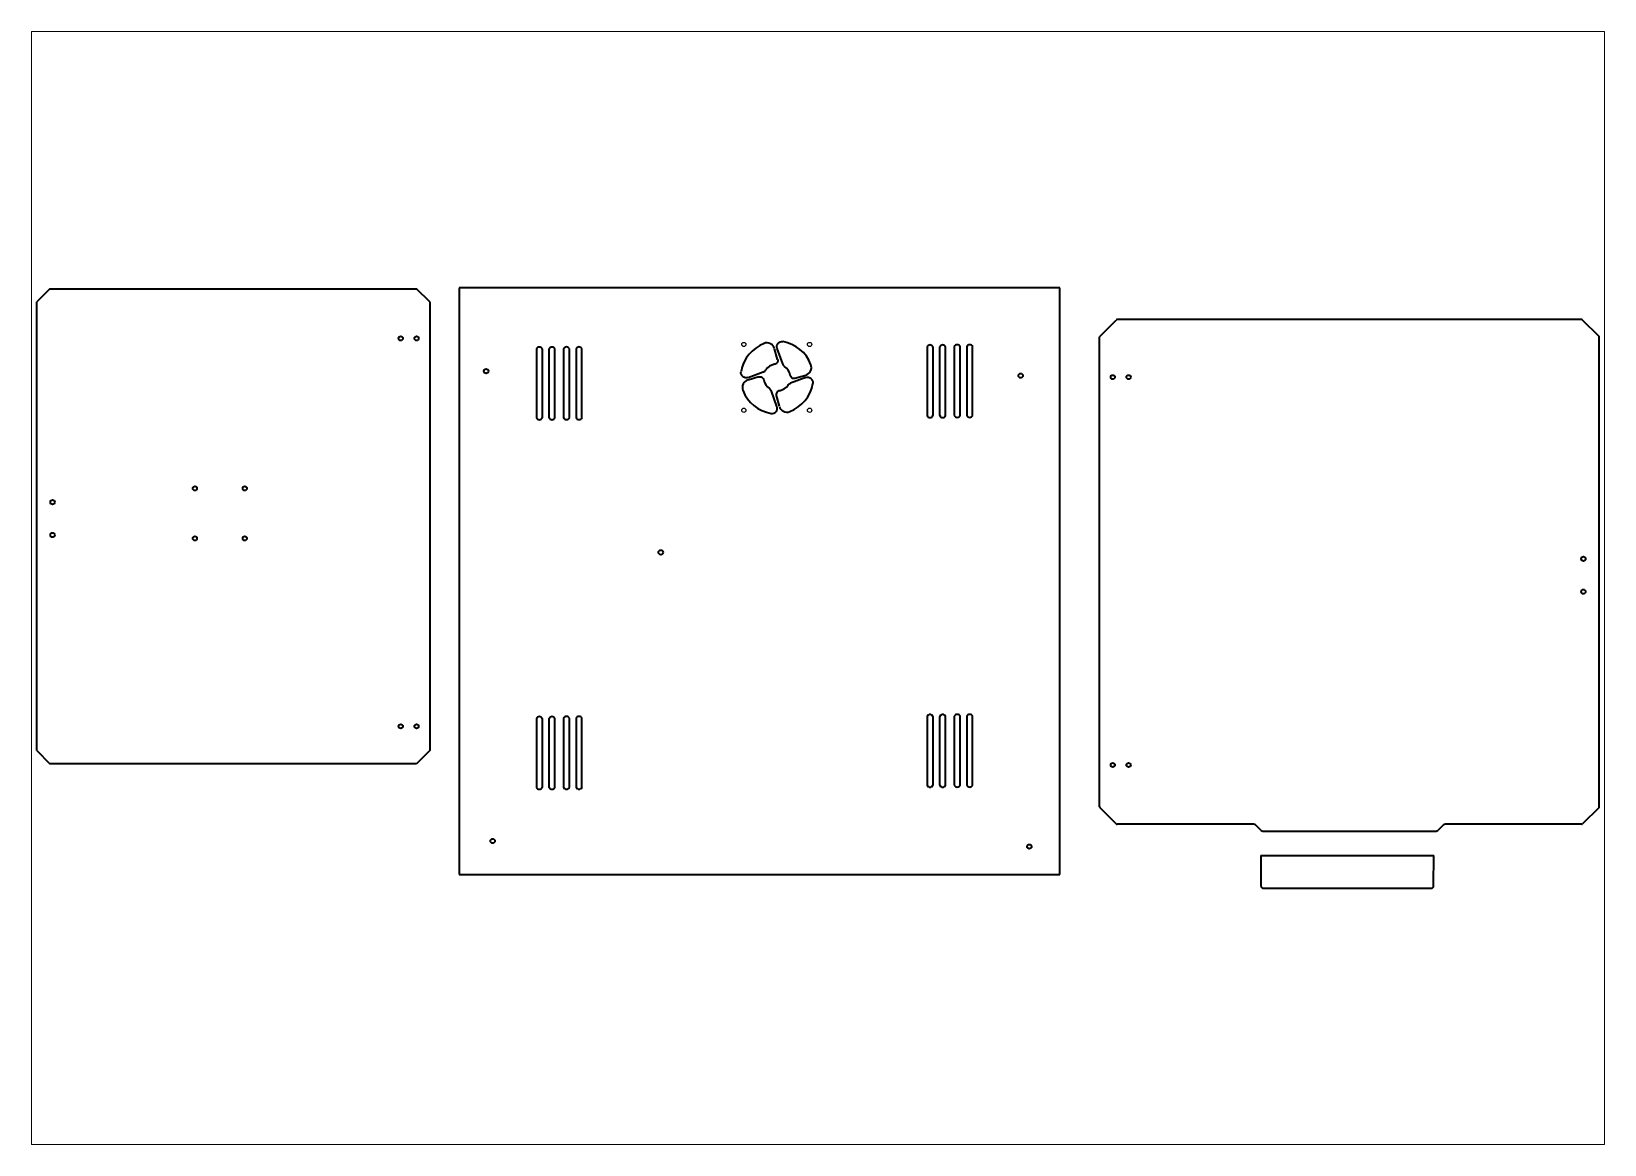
# Paper-space layout 'Лист1' of a CAD drawing. Header units: millimetres. Extents: x 30 to 267, y 21 to 189.
# The model-space entities are those that its viewports show. They can reach past a viewport. Long polylines and large blocks are cut down to what shows.
import ezdxf

# ---------------------------------------------------------------- set-up
doc = ezdxf.new("R2010")
doc.units = ezdxf.units.MM
doc.layers.get('0').update_dxf_attribs({"lineweight": 35})

msp = doc.modelspace()

# ---------------------------------------------------------------- linework, layer by layer
at = {"ltscale": 100}
for p, q in [((500.8, 596.9), (490.8, 586.9)), ((490.8, 245.9), (490.8, 586.9)), ((500.8, 596.9), (779.6, 596.9)), ((789.6, 586.9), (779.6, 596.9)), ((789.6, 586.9), (789.6, 245.9)), ((1268.9, 597.6), (811.9, 597.6)), ((811.9, 597.6), (811.9, 151.6)), ((1268.9, 151.6), (1268.9, 597.6)), ((1299.4, 560.9), (1311.7, 573.1)), ((1665.7, 573.4), (1312.4, 573.4)), ((1678.7, 560.9), (1666.4, 573.1)), ((1054.2, 543.2), (1051.8, 551.3)), ((1053.7, 551.4), (1057.9, 539.7)), ((1299.1, 203.1), (1299.1, 560.2)), ((1679, 203.1), (1679, 560.2)), ((1031.7, 529.5), (1043.3, 533.6)), ((1039.9, 529.9), (1031.7, 527.5)), ((1075.7, 529.3), (1064, 525.2)), ((1067.4, 528.9), (1075.6, 531.3)), ((1053.6, 507.4), (1049.5, 519.1)), ((1053.2, 515.6), (1055.5, 507.5)), ((490.8, 245.9), (500.8, 235.9)), ((789.6, 245.9), (779.6, 235.9)), ((779.6, 235.9), (500.8, 235.9)), ((1299.4, 202.4), (1311.7, 190.2)), ((1678.7, 202.4), (1666.4, 190.2)), ((1416.2, 189.9), (1312.4, 189.9)), ((1421.9, 185.2), (1417.5, 189.3)), ((1423.3, 184.6), (1554.9, 184.6)), ((1560.7, 189.3), (1556.3, 185.2)), ((1665.7, 189.9), (1562, 189.9)), ((1421.7, 166.2), (1553.3, 166.2)), ((1421.7, 166.2), (1421.7, 143.2)), ((1553.1, 143.2), (1553.3, 166.2)), ((811.9, 151.6), (1268.9, 151.6)), ((1423.7, 141.2), (1551.1, 141.2))]:
    msp.add_line(p, q, dxfattribs=at)
for p, q in [((870.8, 551.1), (870.8, 498.8)), ((875.3, 498.8), (875.3, 551.1)), ((880.3, 551.1), (880.3, 498.8)), ((884.8, 498.8), (884.8, 551.1)), ((891.4, 551.2), (891.4, 498.9)), ((895.9, 498.9), (895.9, 551.2)), ((900.9, 551.2), (900.9, 498.9)), ((905.4, 498.9), (905.4, 551.2)), ((1167.9, 552.7), (1167.9, 500.4)), ((1172.4, 500.4), (1172.4, 552.7)), ((1177.4, 552.7), (1177.4, 500.4)), ((1181.9, 500.4), (1181.9, 552.7)), ((1188.5, 552.8), (1188.5, 500.5)), ((1193, 500.5), (1193, 552.8)), ((1198, 552.8), (1198, 500.5)), ((1202.5, 500.5), (1202.5, 552.8)), ((870.8, 270.2), (870.8, 217.9)), ((875.3, 217.9), (875.3, 270.2)), ((880.3, 270.2), (880.3, 217.9)), ((884.8, 217.9), (884.8, 270.2)), ((891.4, 270.4), (891.4, 218)), ((895.9, 218), (895.9, 270.4)), ((900.9, 270.4), (900.9, 218)), ((905.4, 218), (905.4, 270.4)), ((1167.9, 271.8), (1167.9, 219.5)), ((1172.4, 219.5), (1172.4, 271.8)), ((1177.4, 271.8), (1177.4, 219.5)), ((1181.9, 219.5), (1181.9, 271.8)), ((1188.5, 271.9), (1188.5, 219.6)), ((1193, 219.6), (1193, 271.9)), ((1198, 271.9), (1198, 219.6)), ((1202.5, 219.6), (1202.5, 271.9))]:
    msp.add_line(p, q)
for centre, radius in [((767.6, 559.1), 1.6), ((779.6, 559.1), 1.6), ((832.5, 534.2), 1.7), ((1239, 530.8), 1.7), ((1309.1, 529.7), 1.6), ((1321.1, 529.7), 1.6), ((611, 445.1), 1.6), ((649, 445.1), 1.6), ((611, 407.1), 1.6), ((649, 407.1), 1.6), ((767.6, 264.3), 1.6), ((779.6, 264.3), 1.6), ((1309.1, 234.9), 1.6), ((1321.1, 234.9), 1.6), ((837.5, 177.1), 1.7), ((1245.6, 172.9), 1.7)]:
    msp.add_circle(centre, radius, dxfattribs=at)
at = {"color": 7, "linetype": 'Continuous', "lineweight": 25}
for centre in [(1028.5, 554.5), (1078.5, 554.5), (1028.5, 504.5), (1078.5, 504.5)]:
    msp.add_circle(centre, 1.6, dxfattribs=at)
at = {"color": 7, "linetype": 'Continuous'}
for centre in [(502.8, 434.7), (502.8, 409.7), (1667, 391.6), (1667, 366.6)]:
    msp.add_circle(centre, 1.7, dxfattribs=at)
msp.add_circle((965.3, 396.5), 1.75)
at = {"ltscale": 100}
for centre, radius, start, end in [((1312.4, 572.4), 1, 90, 134.7975), ((1665.7, 572.4), 1, 45.2025, 90), ((1053.7, 529.4), 27.6, 110.6218, 170.7226), ((1046, 549.7), 6, 16.1144, 110.6218), ((1053.7, 529.4), 27.6, 20.6218, 80.7226), ((1300.1, 560.2), 1, 134.7975, 180), ((1678, 560.2), 1, 0, 45.2025), ((1053.7, 529.4), 10.2, 100.477, 145.6883), ((1061.6, 541.1), 4, 199.6472, 235.6883), ((1073.9, 537), 6, 286.1144, 20.6218), ((1033.4, 521.8), 6, 106.1144, 200.6218), ((1042, 537.4), 4, 289.6472, 325.6883), ((1053.7, 529.4), 10.2, 190.477, 235.6883), ((1053.7, 529.4), 10.2, 10.477, 55.6883), ((1066.6, 531.8), 3, 190.477, 286.1144), ((1053.7, 529.4), 27.6, 200.6218, 260.7226), ((1045.7, 517.7), 4, 19.6472, 55.6883), ((1056.1, 516.4), 3, 100.477, 196.1144), ((1053.7, 529.4), 10.2, 280.477, 325.6883), ((1053.7, 529.4), 27.6, 290.6218, 350.7226), ((1049.9, 506.1), 4, 260.7226, 19.6472), ((1061.3, 509.1), 6, 196.1144, 290.6218), ((1300.1, 203.1), 1, 180, 225.2025), ((1678, 203.1), 1, 314.7975, 0), ((1312.4, 190.9), 1, 225.2025, 270), ((1416.2, 187.9), 2, 46.4032, 90), ((1423.3, 186.6), 2, 226.4032, 270), ((1554.9, 186.6), 2, 270, 313.5968), ((1562, 187.9), 2, 90, 133.5968), ((1665.7, 190.9), 1, 270, 314.7975), ((1423.7, 143.2), 2, 180, 270), ((1551.1, 143.2), 2, 270, 359.6116)]:
    msp.add_arc(centre, radius, start, end, dxfattribs=at)
for centre, start, end in [((873, 550.1), 23.9625, 156.0375), ((882.6, 550.1), 23.9625, 156.0375), ((893.6, 550.2), 23.9625, 156.0375), ((903.2, 550.2), 23.9625, 156.0375), ((1170.1, 551.7), 23.9625, 156.0375), ((1179.7, 551.7), 23.9625, 156.0375), ((1190.8, 551.8), 23.9625, 156.0375), ((1200.3, 551.8), 23.9625, 156.0375), ((873, 499.8), 203.9625, 336.0375), ((882.6, 499.8), 203.9625, 336.0375), ((893.6, 499.9), 203.9625, 336.0375), ((903.2, 499.9), 203.9625, 336.0375), ((1170.1, 501.4), 203.9625, 336.0375), ((1179.7, 501.4), 203.9625, 336.0375), ((1190.8, 501.5), 203.9625, 336.0375), ((1200.3, 501.5), 203.9625, 336.0375), ((873, 269.2), 23.9625, 156.0375), ((882.6, 269.2), 23.9625, 156.0375), ((893.6, 269.4), 23.9625, 156.0375), ((903.2, 269.4), 23.9625, 156.0375), ((1170.1, 270.8), 23.9625, 156.0375), ((1179.7, 270.8), 23.9625, 156.0375), ((1190.8, 270.9), 23.9625, 156.0375), ((1200.3, 270.9), 23.9625, 156.0375), ((873, 218.9), 203.9625, 336.0375), ((882.6, 218.9), 203.9625, 336.0375), ((893.6, 219), 203.9625, 336.0375), ((903.2, 219), 203.9625, 336.0375), ((1170.1, 220.5), 203.9625, 336.0375), ((1179.7, 220.5), 203.9625, 336.0375), ((1190.8, 220.6), 203.9625, 336.0375), ((1200.3, 220.6), 203.9625, 336.0375)]:
    msp.add_arc(centre, 2.46, start, end)
at = {"ltscale": 100, "extrusion": (0, 0, -1)}
for centre, radius, start, end in [((-1057.5, 552.7), 4, 340.3528, 99.2774), ((-1051.3, 542.3), 3, 163.8856, 259.523), ((-1030.3, 533.2), 4, 250.3528, 9.2774), ((-1040.7, 527), 3, 73.8856, 169.523), ((-1077, 525.6), 4, 70.3528, 189.2774), ((-1065.4, 521.4), 4, 34.3117, 70.3528)]:
    msp.add_arc(centre, radius, start, end, dxfattribs=at)

psp = doc.layouts.new('Лист1')

# ---------------------------------------------------------------- viewports
at = {"layer": '0', "ltscale": 100}
psp.add_viewport(center=(148.51, 105.01), size=(237.61, 168.0125), view_center_point=(1084.93, 369.43), view_height=845.9228, dxfattribs=at)

doc.saveas('drawing.dxf')
